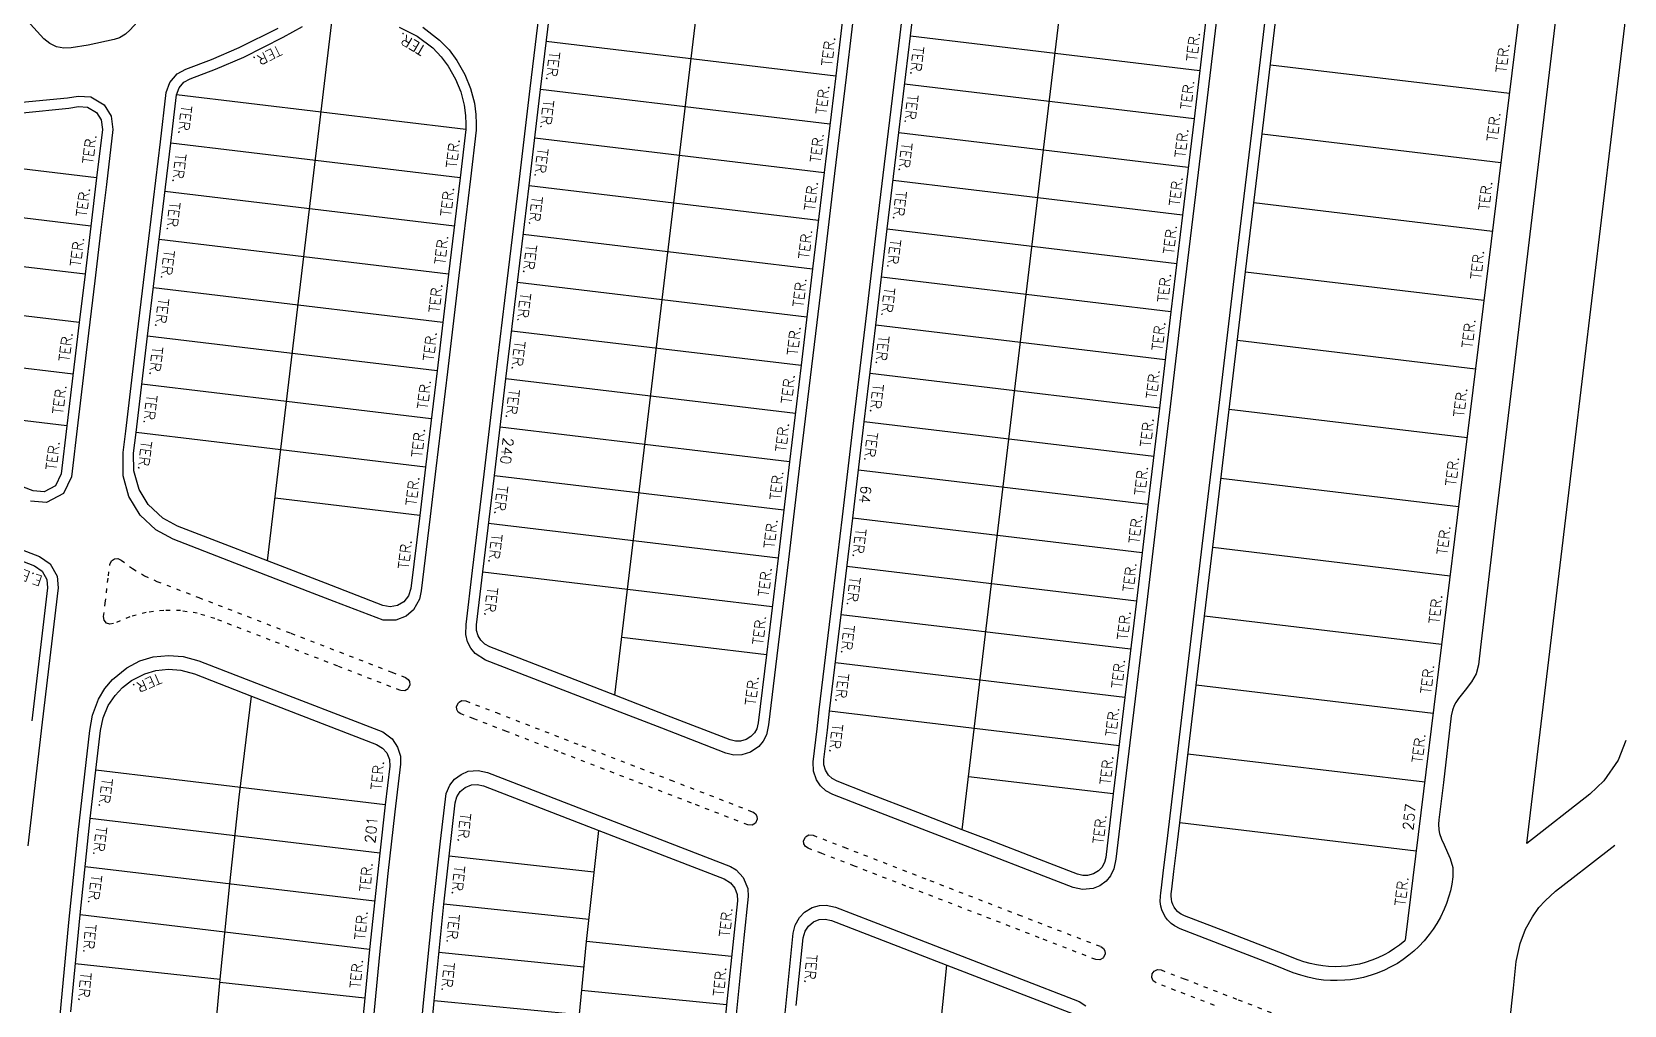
# Model space of a CAD drawing. Extents: x 714896 to 749292, y 8417558 to 8447149.
# Drawn here: x 737428.9 to 737658.4, y 8430641.1 to 8430781.4 of the extents above; entities that cross this region are included whole.
import ezdxf

# ---------------------------------------------------------------- set-up
doc = ezdxf.new("R2010")
doc.units = 0
doc.header["$MEASUREMENT"] = 0
doc.linetypes.add('ACAD_ISO03W100', pattern=[30, 12, -18])
for name, color, linetype in [('LOTE', 7, 'CONTINUOUS'), ('MEIO_FIO', 24, 'CONTINUOUS'), ('NUM-PORTA', 7, 'CONTINUOUS'), ('QUADRA', 6, 'CONTINUOUS'), ('TEXTO', 7, 'CONTINUOUS')]:
    doc.layers.add(name, color=color, linetype=linetype)
doc.styles.add('ROMANS', font='ROMANS.SHX', dxfattribs={"height": 1.5})

msp = doc.modelspace()

# ---------------------------------------------------------------- linework, layer by layer
at = {"layer": 'LOTE', "color": 7}
for points in [[(737512.92, 8430685.8), (737519.74, 8430742.8), (737526.39, 8430798.4), (737531.38, 8430840.11), (737538.86, 8430902.66), (737542.03, 8430929.2)], [(737562.97, 8430666.43), (737567.21, 8430701.87), (737574.69, 8430764.43), (737582.18, 8430826.98), (737587.16, 8430868.68), (737592.08, 8430909.83)], [(737462.87, 8430705.18), (737472.25, 8430783.61)], [(737503.04, 8430780.05), (737544.75, 8430775.06)], [(737555.51, 8430780.82), (737597.21, 8430775.83)], [(737641.81, 8430772.51), (737607.38, 8430776.63)], [(737543.91, 8430768.11), (737502.21, 8430773.1)], [(737596.38, 8430768.88), (737554.67, 8430773.87)], [(737491.42, 8430767.34), (737449.75, 8430772.32)], [(737553.84, 8430766.92), (737595.55, 8430761.93)], [(737606.19, 8430766.7), (737640.59, 8430762.59)], [(737490.62, 8430760.38), (737448.92, 8430765.37)], [(737501.38, 8430766.15), (737543.08, 8430761.16)], [(737594.71, 8430754.98), (737553.01, 8430759.97)], [(737489.79, 8430753.43), (737448.08, 8430758.42)], [(737542.25, 8430754.21), (737500.55, 8430759.2)], [(737639.37, 8430752.66), (737605, 8430756.77)], [(737552.18, 8430753.02), (737593.88, 8430748.03)], [(737488.96, 8430746.48), (737447.25, 8430751.47)], [(737499.72, 8430752.25), (737541.42, 8430747.26)], [(737593.05, 8430741.08), (737551.35, 8430746.07)], [(737603.81, 8430746.85), (737638.15, 8430742.74)], [(737488.12, 8430739.53), (737446.42, 8430744.52)], [(737540.59, 8430740.31), (737498.89, 8430745.29)], [(737592.22, 8430734.13), (737550.52, 8430739.12)], [(737487.29, 8430732.58), (737445.59, 8430737.57)], [(737498.06, 8430738.34), (737539.76, 8430733.36)], [(737636.93, 8430732.81), (737602.63, 8430736.92)], [(737591.39, 8430727.18), (737549.69, 8430732.17)], [(737486.46, 8430725.63), (737444.76, 8430730.62)], [(737538.93, 8430726.41), (737497.22, 8430731.39)], [(737590.56, 8430720.23), (737548.86, 8430725.22)], [(737635.71, 8430722.89), (737601.44, 8430726.99)], [(737485.63, 8430718.68), (737443.93, 8430723.67)], [(737538.1, 8430719.46), (737496.39, 8430724.44)], [(737589.73, 8430713.28), (737548.02, 8430718.27)], [(737495.56, 8430717.49), (737537.26, 8430712.51)], [(737634.49, 8430712.96), (737600.25, 8430717.06)], [(737484.8, 8430711.73), (737463.95, 8430714.22)], [(737588.9, 8430706.33), (737547.19, 8430711.32)], [(737536.43, 8430705.56), (737494.73, 8430710.54)], [(737599.06, 8430707.13), (737633.27, 8430703.04)], [(737588.07, 8430699.38), (737546.36, 8430704.37)], [(737493.9, 8430703.59), (737535.6, 8430698.6)], [(737587.23, 8430692.43), (737545.53, 8430697.42)], [(737632.05, 8430693.11), (737597.88, 8430697.2)], [(737534.77, 8430691.65), (737513.92, 8430694.15)], [(737586.4, 8430685.48), (737544.7, 8430690.47)], [(737630.83, 8430683.17), (737596.69, 8430687.27)], [(737449.49, 8430504.33), (737449.76, 8430525.68), (737449.89, 8430534.77), (737450.09, 8430545.14), (737450.5, 8430559.35), (737451.05, 8430573.56), (737451.5, 8430583.01), (737451.87, 8430589.9), (737452.27, 8430596.78), (737453.17, 8430610.54), (737454.22, 8430624.29), (737454.79, 8430631.16), (737455.4, 8430638.03), (737456.04, 8430644.9), (737457.42, 8430658.62), (737458.8, 8430671.12), (737460.56, 8430685.69)], [(737585.57, 8430678.53), (737543.87, 8430683.52)], [(737629.61, 8430673.26), (737595.5, 8430677.34)], [(737479.82, 8430670.03), (737438.11, 8430675.01)], [(737584.74, 8430671.58), (737563.89, 8430674.07)], [(737479.03, 8430663.07), (737437.32, 8430668.06)], [(737501.19, 8430480.55), (737501.55, 8430508.69), (737501.93, 8430536.57), (737502.49, 8430558.12), (737503.39, 8430579.44), (737504.17, 8430593.64), (737505.11, 8430607.84), (737506.2, 8430622.02), (737507.14, 8430632.89), (737508.84, 8430650.34), (737510.6, 8430666.33)], [(737628.39, 8430663.34), (737594.31, 8430667.41)], [(737478.27, 8430656.11), (737436.57, 8430661.1)], [(737509.91, 8430660.32), (737489.04, 8430662.64)], [(737477.56, 8430649.15), (737435.85, 8430654.14)], [(737509.17, 8430653.47), (737488.28, 8430655.68)], [(737529.73, 8430648.18), (737508.84, 8430650.34)], [(737435.16, 8430647.17), (737456.04, 8430644.9)], [(737508.46, 8430646.61), (737487.56, 8430648.72)], [(737552.89, 8430456.78), (737553.19, 8430480.02), (737553.64, 8430515.02), (737554.08, 8430543.25), (737554.76, 8430564.59), (737555.81, 8430585.91), (737557.21, 8430607.22), (737558.33, 8430621.4), (737559.62, 8430635.58), (737560.76, 8430646.91)], [(737456, 8430644.46), (737476.87, 8430642.18)], [(737529.02, 8430641.21), (737508.12, 8430643.27)], [(737507.78, 8430639.75), (737486.88, 8430641.75)]]:
    msp.add_lwpolyline(points, dxfattribs=at)
at = {"layer": 'LOTE'}
for points in [[(737438.23, 8430760.38), (737417.38, 8430762.87)], [(737437.4, 8430753.43), (737414.77, 8430756.13)], [(737436.57, 8430746.48), (737412.16, 8430749.39)], [(737435.74, 8430739.53), (737409.55, 8430742.66)], [(737434.85, 8430732.08), (737413.99, 8430734.57)], [(737433.96, 8430724.63), (737413.1, 8430727.12)]]:
    msp.add_lwpolyline(points, dxfattribs=at)
at = {"layer": 'LOTE', "color": 7, "linetype": 'ACAD_ISO03W100', "ltscale": 0.05}
for points in [[(737482.75, 8430688.36), (737483.14, 8430688.1), (737483.33, 8430687.77), (737483.39, 8430687.31), (737483.12, 8430686.74), (737482.66, 8430686.46), (737482.03, 8430686.5), (737472.99, 8430690), (737463.27, 8430693.76), (737457.66, 8430695.93), (737455.28, 8430696.85), (737452.75, 8430697.62), (737450.33, 8430698), (737447.92, 8430698.04), (737445.38, 8430697.74), (737443.02, 8430697.12), (737440.69, 8430696.14), (737440.13, 8430696.04), (737439.66, 8430696.21), (737439.32, 8430696.63), (737439.24, 8430697.15), (737439.48, 8430699.1), (737439.94, 8430703.01), (737440.14, 8430704.65), (737440.37, 8430705.17), (737440.83, 8430705.49), (737441.29, 8430705.52), (737441.78, 8430705.29), (737443.41, 8430704.06), (737445.12, 8430703.04), (737446.94, 8430702.22), (737452.96, 8430699.89), (737466.24, 8430694.75), (737480.78, 8430689.13), (737482.75, 8430688.36)], [(737532.81, 8430668.99), (737533.19, 8430668.73), (737533.39, 8430668.39), (737533.44, 8430667.94), (737533.18, 8430667.38), (737532.69, 8430667.09), (737532.09, 8430667.12), (737523.95, 8430670.27), (737515.6, 8430673.5), (737504.73, 8430677.71), (737497.3, 8430680.59), (737492.59, 8430682.41), (737490.74, 8430683.13), (737490.36, 8430683.38), (737490.14, 8430683.76), (737490.1, 8430684.19), (737490.37, 8430684.74), (737490.86, 8430685.03), (737491.46, 8430684.99), (737495.84, 8430683.3), (737508.17, 8430678.52), (737520.96, 8430673.58), (737532.81, 8430668.99)], [(737582.93, 8430649.59), (737583.32, 8430649.32), (737583.52, 8430648.99), (737583.57, 8430648.54), (737583.31, 8430647.97), (737582.81, 8430647.68), (737582.21, 8430647.72), (737574.07, 8430650.87), (737565.73, 8430654.1), (737554.86, 8430658.31), (737547.43, 8430661.19), (737542.72, 8430663.01), (737540.75, 8430663.77), (737540.4, 8430664), (737540.16, 8430664.39), (737540.12, 8430664.82), (737540.38, 8430665.38), (737540.89, 8430665.68), (737541.47, 8430665.63), (737545.97, 8430663.9), (737558.3, 8430659.12), (737571.08, 8430654.17), (737582.93, 8430649.59)]]:
    msp.add_lwpolyline(points, close=True, dxfattribs=at)
msp.add_lwpolyline([(737599.3, 8430641.11), (737593.68, 8430643.28), (737590.9, 8430644.36), (737590.49, 8430644.66), (737590.27, 8430645.15), (737590.33, 8430645.64), (737590.62, 8430646.06), (737591.12, 8430646.28), (737591.62, 8430646.22), (737594.95, 8430644.94), (737602.73, 8430641.93), (737608.32, 8430639.76)], dxfattribs=at)
at = {"layer": 'MEIO_FIO'}
for points in [[(737651.6, 8430809.4), (737647.16, 8430772.33), (737644.76, 8430752.24), (737642.4, 8430732.47), (737639.98, 8430712.26), (737637.64, 8430692.75), (737637.36, 8430690.21), (737637.02, 8430688.9), (737636.34, 8430687.74), (737635.43, 8430686.56), (737634.47, 8430685.32), (737634.09, 8430684.77), (737633.86, 8430684.31), (737633.61, 8430683.64), (737633.45, 8430682.85), (737632.3, 8430673.25), (737631.65, 8430667.84), (737631.6, 8430667.22), (737631.66, 8430666.39), (737631.76, 8430665.88), (737632.04, 8430665.09), (737632.41, 8430664.25), (737632.91, 8430663.14), (737633.29, 8430662.3), (737633.67, 8430661), (737633.69, 8430659.66), (737633.52, 8430658.57), (737633.32, 8430657.64), (737633.11, 8430656.85), (737632.76, 8430655.79), (737632.44, 8430654.99), (737631.88, 8430653.82), (737631.38, 8430652.93), (737630.85, 8430652.09), (737630.28, 8430651.31), (737629.54, 8430650.41), (737628.77, 8430649.6), (737628.07, 8430648.95), (737627.35, 8430648.34), (737626.51, 8430647.71), (737625.67, 8430647.17), (737624.66, 8430646.6), (737623.8, 8430646.18), (737622.75, 8430645.75), (737621.88, 8430645.45), (737620.8, 8430645.15), (737619.82, 8430644.95), (737618.9, 8430644.81), (737618.12, 8430644.73), (737617.02, 8430644.68), (737616.06, 8430644.69), (737615.02, 8430644.77), (737614.04, 8430644.9), (737612.75, 8430645.17), (737611.75, 8430645.45), (737610.67, 8430645.82), (737608.05, 8430646.84), (737600.71, 8430649.68), (737594.38, 8430652.13), (737593.54, 8430652.56), (737593.08, 8430652.9), (737592.57, 8430653.42), (737592.26, 8430653.84), (737591.97, 8430654.34), (737591.75, 8430654.88), (737591.6, 8430655.42), (737591.51, 8430656.09), (737591.54, 8430656.86), (737591.6, 8430657.31), (737591.69, 8430658.06), (737591.99, 8430660.61), (737592.44, 8430664.41), (737592.82, 8430667.59), (737595.2, 8430687.45), (737597.57, 8430707.31), (737599.95, 8430727.16), (737602.32, 8430747.02), (737604.7, 8430766.88), (737607.07, 8430786.74)], [(737601.19, 8430796.51), (737597.87, 8430768.71), (737596.2, 8430754.81), (737594.54, 8430740.9), (737592.88, 8430727), (737591.22, 8430713.1), (737589.55, 8430699.2), (737587.89, 8430685.3), (737586.23, 8430671.4), (737585.13, 8430662.17), (737584.84, 8430660.77), (737584.33, 8430659.76), (737583.7, 8430659.02), (737582.79, 8430658.35), (737581.83, 8430657.95), (737580.28, 8430657.8), (737578.98, 8430658.09), (737574.75, 8430659.73), (737568.3, 8430662.22), (737562.82, 8430664.34), (737557.2, 8430666.52), (737548.91, 8430669.73), (737544.33, 8430671.5), (737543.32, 8430672.05), (737542.57, 8430672.73), (737541.96, 8430673.63), (737541.53, 8430674.87), (737541.49, 8430676.23), (737542.05, 8430680.98), (737542.38, 8430683.69), (737544.04, 8430697.59), (737545.7, 8430711.5), (737547.37, 8430725.4), (737549.03, 8430739.3), (737550.69, 8430753.2), (737552.35, 8430767.1), (737554.02, 8430781), (737555.68, 8430794.9)], [(737458.1, 8430791.41), (737447.24, 8430786.34), (737443.09, 8430781.69), (737442.41, 8430781.07), (737441.54, 8430780.57), (737440.77, 8430780.31), (737437.02, 8430779.51), (737434.58, 8430779.09), (737433.51, 8430779.05), (737432.48, 8430779.26), (737431.48, 8430779.73), (737430.62, 8430780.43), (737427.26, 8430784.13)], [(737658.61, 8430679.29), (737657.49, 8430676.46), (737655.43, 8430673.46), (737653.43, 8430671.57), (737644.33, 8430664.46), (737651.05, 8430720.59), (737659.39, 8430790.39)], [(737547.9, 8430788.78), (737546.23, 8430774.88), (737544.57, 8430760.98), (737542.91, 8430747.08), (737541.25, 8430733.18), (737539.59, 8430719.28), (737537.92, 8430705.38), (737536.26, 8430691.48), (737535.07, 8430681.53), (737534.78, 8430680.12), (737534.31, 8430679.18), (737533.67, 8430678.41), (737532.47, 8430677.59), (737531.23, 8430677.21), (737530.07, 8430677.18), (737528.93, 8430677.46), (737519.67, 8430681.05), (737511.83, 8430684.08), (737494.28, 8430690.87), (737492.77, 8430691.84), (737492.14, 8430692.61), (737491.68, 8430693.52), (737491.43, 8430694.54), (737491.48, 8430696.01), (737492.41, 8430703.77), (737494.07, 8430717.67), (737495.73, 8430731.57), (737497.4, 8430745.47), (737499.06, 8430759.37), (737500.72, 8430773.27), (737502.38, 8430787.18)], [(737485.24, 8430782.09), (737487.67, 8430780.21), (737489.02, 8430778.8), (737490.17, 8430777.27), (737491.32, 8430775.25), (737492.13, 8430773.24), (737492.67, 8430771.12), (737492.88, 8430769.49), (737492.94, 8430768.14), (737492.91, 8430767.23), (737492.11, 8430760.21), (737490.45, 8430746.3), (737488.78, 8430732.4), (737487.12, 8430718.5), (737486.29, 8430711.55), (737485.01, 8430700.87), (737484.78, 8430699.64), (737483.92, 8430698.11), (737482.85, 8430697.2), (737481.36, 8430696.61), (737479.51, 8430696.64), (737472.48, 8430699.31), (737464.13, 8430702.54), (737457.3, 8430705.18), (737449.29, 8430708.28), (737446.77, 8430709.64), (737444.53, 8430711.74), (737442.88, 8430714.46), (737442.05, 8430717.42), (737442.07, 8430720.79), (737442.44, 8430723.85), (737444.1, 8430737.75), (737445.76, 8430751.65), (737447.43, 8430765.55), (737448.28, 8430772.67), (737448.8, 8430774.12), (737449.86, 8430775.35), (737451.08, 8430776.03), (737454.79, 8430777.42), (737458.8, 8430779.14), (737464.41, 8430781.96)], [(737427.48, 8430771.26), (737434.04, 8430771.92), (737435.58, 8430772.15), (737437.39, 8430772.03), (737439.31, 8430770.89), (737440.35, 8430769.26), (737440.59, 8430767.32), (737439.64, 8430759.43), (737438.81, 8430752.48), (737437.98, 8430745.53), (737436.75, 8430735.22), (737435.54, 8430725.08), (737434.6, 8430717.29), (737433.48, 8430714.9), (737431, 8430713.57), (737428.73, 8430713.79)], [(737425.26, 8430707.63), (737429.99, 8430705.8), (737431.53, 8430704.76), (737432.55, 8430702.96), (737432.69, 8430701.28), (737430.37, 8430681.93), (737428.34, 8430664.09)], [(737432.63, 8430636.08), (737434.23, 8430653.05), (737435.59, 8430666.01), (737436.54, 8430674.42), (737437.28, 8430680.71), (737437.65, 8430682.94), (737438.52, 8430685.26), (737439.44, 8430686.77), (737440.55, 8430688.09), (737442.61, 8430689.77), (737444.47, 8430690.78), (737446.37, 8430691.33), (737448.59, 8430691.56), (737450.72, 8430691.39), (737452.96, 8430690.78), (737461.28, 8430687.56), (737479.46, 8430680.52), (737480.83, 8430679.52), (737481.62, 8430678.35), (737482.01, 8430677.03), (737482.02, 8430675.9), (737481.21, 8430668.99), (737480.21, 8430660.12), (737478.99, 8430648.43), (737477.57, 8430633.4)], [(737484.02, 8430626.71), (737485.34, 8430641.47), (737486.68, 8430654.81), (737487.77, 8430664.8), (737488.61, 8430671.65), (737489.13, 8430672.84), (737489.83, 8430673.71), (737490.78, 8430674.41), (737491.77, 8430674.86), (737493.22, 8430674.97), (737494.56, 8430674.68), (737511.32, 8430668.19), (737529.57, 8430661.13), (737530.4, 8430660.63), (737531.41, 8430659.53), (737532.07, 8430657.96), (737532.15, 8430656.81), (737531.52, 8430650.87), (737530.3, 8430638.84)], [(737641.82, 8430638.34), (737642.39, 8430643.58), (737642.81, 8430647.42), (737643.35, 8430650.05), (737644.12, 8430652.08), (737645.13, 8430653.89), (737646.08, 8430655.2), (737646.95, 8430656.18), (737648.48, 8430657.55), (737651.02, 8430659.54), (737653.38, 8430661.39), (737657.01, 8430664.22)], [(737536.76, 8430632.8), (737538.63, 8430651.54), (737538.9, 8430652.67), (737539.54, 8430653.78), (737540.23, 8430654.53), (737541.33, 8430655.2), (737542.4, 8430655.51), (737543.38, 8430655.56), (737544.71, 8430655.27), (737552.92, 8430652.09), (737561.49, 8430648.77), (737579.8, 8430641.69), (737580.8, 8430641.04)]]:
    msp.add_lwpolyline(points, dxfattribs=at)
at = {"layer": 'QUADRA'}
for points in [[(737655.66, 8430885.24), (737626.81, 8430650.5), (737626.73, 8430650.43), (737625.98, 8430649.81), (737625.27, 8430649.29), (737624.51, 8430648.8), (737623.76, 8430648.38), (737622.87, 8430647.96), (737622.01, 8430647.61), (737621.04, 8430647.29), (737620.24, 8430647.07), (737619.3, 8430646.89), (737618.51, 8430646.77), (737617.56, 8430646.7), (737616.73, 8430646.68), (737615.77, 8430646.71), (737614.92, 8430646.8), (737614, 8430646.94), (737613.1, 8430647.14), (737612.21, 8430647.4), (737611.39, 8430647.69), (737608.59, 8430648.77), (737600.92, 8430651.74), (737594.99, 8430654.04), (737594.5, 8430654.28), (737594.29, 8430654.42), (737594.01, 8430654.65), (737593.75, 8430654.94), (737593.51, 8430655.29), (737593.33, 8430655.64), (737593.19, 8430656.02), (737593.11, 8430656.4), (737593.08, 8430656.84), (737593.1, 8430657.18), (737593.18, 8430657.88), (737593.48, 8430660.43), (737593.93, 8430664.23), (737594.31, 8430667.41), (737596.69, 8430687.27), (737599.06, 8430707.13), (737601.44, 8430726.99), (737603.81, 8430746.85), (737606.19, 8430766.7), (737608.56, 8430786.56)], [(737598.04, 8430782.79), (737596.38, 8430768.88), (737594.71, 8430754.98), (737593.05, 8430741.08), (737591.39, 8430727.18), (737589.73, 8430713.28), (737588.07, 8430699.38), (737586.4, 8430685.48), (737584.74, 8430671.58), (737583.65, 8430662.44), (737583.47, 8430661.71), (737583.07, 8430660.99), (737582.6, 8430660.5), (737581.89, 8430660.06), (737581.03, 8430659.82), (737580.33, 8430659.82), (737579.59, 8430660), (737573.46, 8430662.37), (737566.79, 8430664.95), (737562.97, 8430666.43), (737556.56, 8430668.91), (737549.33, 8430671.71), (737544.93, 8430673.41), (737544.23, 8430673.8), (737543.71, 8430674.29), (737543.28, 8430674.99), (737543.05, 8430675.79), (737543.04, 8430676.57), (737543.54, 8430680.8), (737543.87, 8430683.52), (737545.53, 8430697.42), (737547.19, 8430711.32), (737548.86, 8430725.22), (737550.52, 8430739.12), (737552.18, 8430753.02), (737553.84, 8430766.92), (737555.51, 8430780.82), (737557.17, 8430794.72)], [(737546.41, 8430788.96), (737544.75, 8430775.06), (737543.08, 8430761.16), (737541.42, 8430747.26), (737539.76, 8430733.36), (737538.1, 8430719.46), (737536.43, 8430705.56), (737534.77, 8430691.65), (737533.59, 8430681.81), (737533.37, 8430680.99), (737533.02, 8430680.37), (737532.5, 8430679.84), (737531.83, 8430679.43), (737531.02, 8430679.2), (737530.32, 8430679.19), (737529.53, 8430679.37), (737520.43, 8430682.9), (737512.92, 8430685.8), (737512.92, 8430685.8), (737494.88, 8430692.78), (737494.2, 8430693.15), (737493.59, 8430693.74), (737493.22, 8430694.36), (737493, 8430695.12), (737492.98, 8430695.94), (737493.9, 8430703.59), (737495.56, 8430717.49), (737497.22, 8430731.39), (737498.89, 8430745.29), (737500.55, 8430759.2), (737502.21, 8430773.1), (737503.87, 8430787)], [(737481.85, 8430782.11), (737484.44, 8430780.81), (737486.67, 8430779.1), (737487.87, 8430777.83), (737488.92, 8430776.45), (737489.97, 8430774.6), (737490.7, 8430772.77), (737491.19, 8430770.83), (737491.39, 8430769.36), (737491.44, 8430768.13), (737491.42, 8430767.34), (737491.42, 8430767.34), (737490.62, 8430760.38), (737488.96, 8430746.48), (737487.29, 8430732.58), (737485.63, 8430718.68), (737484.8, 8430711.73), (737483.54, 8430701.19), (737483.2, 8430700.12), (737482.51, 8430699.26), (737481.62, 8430698.74), (737480.52, 8430698.54), (737479.48, 8430698.75), (737471.22, 8430701.94), (737462.87, 8430705.18), (737457.37, 8430707.3), (737449.89, 8430710.2), (737447.76, 8430711.34), (737445.67, 8430713.3), (737444.37, 8430715.45), (737443.6, 8430718.15), (737443.57, 8430720.71), (737443.93, 8430723.67), (737445.59, 8430737.57), (737447.25, 8430751.47), (737448.92, 8430765.37), (737449.75, 8430772.32), (737450.12, 8430773.35), (737450.82, 8430774.17), (737451.72, 8430774.66), (737455.35, 8430776.03), (737459.43, 8430777.78), (737465.11, 8430780.63), (737467.9, 8430782.19)], [(737427.58, 8430769.76), (737434.23, 8430770.43), (737435.64, 8430770.64), (737436.93, 8430770.56), (737438.23, 8430769.78), (737438.9, 8430768.74), (737439.08, 8430767.32), (737438.23, 8430760.38), (737437.4, 8430753.43), (737436.57, 8430746.48), (737435.74, 8430739.53), (737433.96, 8430724.63), (737433.14, 8430717.71), (737432.33, 8430715.99), (737430.69, 8430715.11), (737429.08, 8430715.27), (737425.95, 8430716.48)], [(737424.72, 8430706.23), (737429.29, 8430704.46), (737430.4, 8430703.71), (737431.08, 8430702.51), (737431.18, 8430701.31), (737428.89, 8430682.1)], [(737434.51, 8430640.2), (737435.85, 8430654.14), (737437.32, 8430668.06), (737438.11, 8430675.01), (737438.79, 8430680.74), (737439.18, 8430682.54), (737439.92, 8430684.31), (737440.89, 8430685.77), (737441.98, 8430686.94), (737443.26, 8430687.93), (737445.21, 8430688.91), (737446.75, 8430689.36), (737448.62, 8430689.55), (737450.38, 8430689.41), (737452.33, 8430688.88), (737460.56, 8430685.69), (737460.56, 8430685.69), (737478.58, 8430678.72), (737479.44, 8430678.2), (737480.04, 8430677.5), (737480.43, 8430676.55), (737480.47, 8430675.57), (737479.82, 8430670.03), (737479.03, 8430663.07), (737477.56, 8430649.15), (737476.23, 8430635.21)], [(737485.62, 8430627.81), (737486.88, 8430641.75), (737488.28, 8430655.68), (737489.04, 8430662.64), (737489.92, 8430670.31), (737490.15, 8430671.17), (737490.64, 8430671.93), (737491.34, 8430672.52), (737492.24, 8430672.89), (737493.09, 8430672.95), (737493.98, 8430672.76), (737510.6, 8430666.33), (737510.6, 8430666.33), (737528.69, 8430659.33), (737529.58, 8430658.78), (737530.21, 8430658.01), (737530.55, 8430657.07), (737530.59, 8430656.2), (737530.09, 8430651.66), (737529.02, 8430641.21), (737527.73, 8430627.27)], [(737539.06, 8430641.08), (737540.07, 8430650.87), (737540.33, 8430651.83), (737540.81, 8430652.55), (737541.54, 8430653.14), (737542.36, 8430653.47), (737543.24, 8430653.54), (737544.13, 8430653.35), (737552.2, 8430650.23), (737560.76, 8430646.91), (737560.76, 8430646.91), (737578.94, 8430639.88)]]:
    msp.add_lwpolyline(points, dxfattribs=at)

# ---------------------------------------------------------------- texts
at = {"layer": 'NUM-PORTA', "color": 7, "style": 'ROMANS'}
for s, height, rotation, p in [('240', 1.5, 263.3671, (737496.84, 8430723.01, -498.1)), ('64', 1.5, 263.3671, (737548.39, 8430716.1, -498.1)), ('257', 1.488, 83.3671, (737627.91, 8430666.26, -498.1)), ('201', 1.5, 84.3773, (737478.36, 8430664.4, -996.2))]:
    msp.add_text(s, height=height, rotation=rotation, dxfattribs=at).set_placement(p)
at = {"layer": 'TEXTO', "color": 7, "style": 'ROMANS'}
for s, rotation, p in [('TER.', 149.1413, (737485.8, 8430779.22)), ('TER.', 83.3671, (737544.19, 8430776.43, -498.1)), ('TER.', 83.3671, (737596.75, 8430777.11, -498.1)), ('TER.', 205.9549, (737464.43, 8430779.52)), ('TER.', 263.3671, (737503.49, 8430778.62, -498.1)), ('TER.', 263.3671, (737555.96, 8430779.39, -498.1)), ('TER.', 83.3671, (737641.36, 8430775.46, -498.1)), ('TER.', 83.3671, (737543.36, 8430769.48, -498.1)), ('TER.', 83.3671, (737595.92, 8430770.16, -498.1)), ('TER.', 263.3671, (737502.66, 8430771.67, -498.1)), ('TER.', 263.3671, (737555.13, 8430772.44, -498.1)), ('TER.', 263.3671, (737450.48, 8430770.87, -498.1)), ('TER.', 83.3671, (737640.06, 8430765.55, -498.1)), ('TER.', 82.6026, (737437.68, 8430762.34, -498.1)), ('TER.', 83.3671, (737542.53, 8430762.53, -498.1)), ('TER.', 83.3671, (737595.09, 8430763.21, -498.1)), ('TER.', 83.3671, (737490.09, 8430761.73, -498.1)), ('TER.', 263.3671, (737501.83, 8430764.72, -498.1)), ('TER.', 263.3671, (737554.29, 8430765.49, -498.1)), ('TER.', 263.3671, (737449.64, 8430763.92, -498.1)), ('TER.', 83.3671, (737541.7, 8430755.58, -498.1)), ('TER.', 83.3671, (737594.26, 8430756.26, -498.1)), ('TER.', 83.3671, (737638.87, 8430755.62, -498.1)), ('TER.', 82.6026, (737436.76, 8430754.69, -498.1)), ('TER.', 83.3671, (737489.26, 8430754.78, -498.1)), ('TER.', 263.3671, (737501, 8430757.77, -498.1)), ('TER.', 263.3671, (737553.46, 8430758.54, -498.1)), ('TER.', 263.3671, (737448.81, 8430756.97, -498.1)), ('TER.', 83.3671, (737540.87, 8430748.63, -498.1)), ('TER.', 83.3671, (737593.43, 8430749.31, -498.1)), ('TER.', 82.6026, (737435.9, 8430747.54, -498.1)), ('TER.', 83.3671, (737488.43, 8430747.83, -498.1)), ('TER.', 263.3671, (737500.17, 8430750.81, -498.1)), ('TER.', 263.3671, (737552.63, 8430751.59, -498.1)), ('TER.', 263.3671, (737447.98, 8430750.02, -498.1)), ('TER.', 83.3671, (737637.69, 8430745.69, -498.1)), ('TER.', 83.3671, (737540.04, 8430741.68, -498.1)), ('TER.', 83.3671, (737592.6, 8430742.36, -498.1)), ('TER.', 83.3671, (737487.6, 8430740.88, -498.1)), ('TER.', 263.3671, (737499.34, 8430743.86, -498.1)), ('TER.', 263.3671, (737551.8, 8430744.64, -498.1)), ('TER.', 263.3671, (737447.15, 8430743.07, -498.1)), ('TER.', 83.3671, (737539.21, 8430734.73, -498.1)), ('TER.', 83.3671, (737591.77, 8430735.41, -498.1)), ('TER.', 83.3671, (737636.45, 8430735.77, -498.1)), ('TER.', 82.6026, (737434.26, 8430733.83, -498.1)), ('TER.', 83.3671, (737486.77, 8430733.93, -498.1)), ('TER.', 263.3671, (737498.51, 8430736.91, -498.1)), ('TER.', 263.3671, (737550.97, 8430737.69, -498.1)), ('TER.', 263.3671, (737446.32, 8430736.12, -498.1)), ('TER.', 83.3671, (737590.94, 8430728.46, -498.1)), ('TER.', 82.6026, (737433.36, 8430726.26, -498.1)), ('TER.', 83.3671, (737485.93, 8430726.98, -498.1)), ('TER.', 263.3671, (737497.68, 8430729.96, -498.1)), ('TER.', 83.3671, (737538.37, 8430727.78, -498.1)), ('TER.', 263.3671, (737550.14, 8430730.74, -498.1)), ('TER.', 83.3671, (737635.26, 8430725.84, -498.1)), ('TER.', 263.3671, (737445.49, 8430729.17, -498.1)), ('TER.', 83.3671, (737590.1, 8430721.51, -498.1)), ('TER.', 83.3671, (737485.1, 8430720.03, -498.1)), ('TER.', 83.3671, (737537.54, 8430720.82, -498.1)), ('TER.', 263.3671, (737549.31, 8430723.79, -498.1)), ('TER.', 82.6026, (737432.39, 8430718.16, -498.1)), ('TER.', 263.3671, (737444.69, 8430722.5, -498.1)), ('TER.', 83.3671, (737589.27, 8430714.56, -498.1)), ('TER.', 83.3671, (737634.08, 8430715.91, -498.1)), ('TER.', 83.3671, (737484.27, 8430713.08, -498.1)), ('TER.', 263.3671, (737496.01, 8430716.06, -498.1)), ('TER.', 83.3671, (737536.71, 8430713.87, -498.1)), ('TER.', 83.3671, (737588.44, 8430707.61, -498.1)), ('TER.', 263.3671, (737495.18, 8430709.11, -498.1)), ('TER.', 83.3671, (737535.88, 8430706.92, -498.1)), ('TER.', 263.3671, (737547.65, 8430709.89, -498.1)), ('TER.', 83.3671, (737632.86, 8430705.98, -498.1)), ('TER.', 83.3671, (737483.18, 8430703.94, -498.1)), ('E.E.E.', 160.1646, (737430.56, 8430702.91, 498.1)), ('TER.', 83.3671, (737587.61, 8430700.65, -498.1)), ('TER.', 83.3671, (737535.05, 8430699.97, -498.1)), ('TER.', 263.3671, (737546.81, 8430702.94, -498.1)), ('TER.', 263.3671, (737494.57, 8430701.43, -498.1)), ('TER.', 83.3671, (737631.67, 8430696.05, -498.1)), ('TER.', 83.3671, (737586.78, 8430693.7, -498.1)), ('TER.', 83.3671, (737534.22, 8430693.02, -498.1)), ('TER.', 263.3671, (737545.98, 8430695.99, -498.1)), ('TER.', 83.3671, (737585.95, 8430686.75, -498.1)), ('TER.', 203.9161, (737447.13, 8430689.01, -1494.3)), ('TER.', 83.3671, (737533.18, 8430684.31, -498.1)), ('TER.', 263.3671, (737545.15, 8430689.04, -498.1)), ('TER.', 83.3671, (737630.49, 8430685.96, -498.1)), ('TER.', 83.3671, (737585.12, 8430679.8, -498.1)), ('TER.', 263.3671, (737544.28, 8430681.74, -498.1)), ('TER.', 83.3671, (737629.26, 8430676, -498.1)), ('TER.', 83.3671, (737584.29, 8430672.85, -498.1)), ('TER.', 84.3773, (737479.25, 8430672.1, -996.2)), ('TER.', 263.0144, (737439.04, 8430673.9, -996.2)), ('TER.', 264.2746, (737490.67, 8430668.87, -996.2)), ('TER.', 83.3671, (737583.27, 8430664.34, -498.1)), ('TER.', 263.0144, (737438.25, 8430666.95, -996.2)), ('TER.', 84.3773, (737477.61, 8430657.44, -996.2)), ('TER.', 264.2746, (737489.82, 8430661.28, -996.2)), ('TER.', 263.0144, (737437.5, 8430659.99, -996.2)), ('TER.', 83.3671, (737626.8, 8430655.38, -498.1)), ('TER.', 84.3773, (737476.89, 8430650.47, -996.2)), ('TER.', 264.2746, (737489.06, 8430654.32, -996.2)), ('TER.', 84.2746, (737529.45, 8430650.92, -996.2)), ('TER.', 264.7361, (737436.67, 8430652.88, -996.2)), ('TER.', 84.3773, (737476.21, 8430643.51, -996.2)), ('TER.', 264.2746, (737488.34, 8430647.36, -996.2)), ('TER.', 265.0132, (737540.58, 8430648.5, -996.2)), ('TER.', 264.7361, (737435.98, 8430645.91, -996.2)), ('TER.', 84.2746, (737528.57, 8430642.39, -996.2))]:
    msp.add_text(s, height=1.5, rotation=rotation, dxfattribs=at).set_placement(p)

doc.saveas('drawing.dxf')
